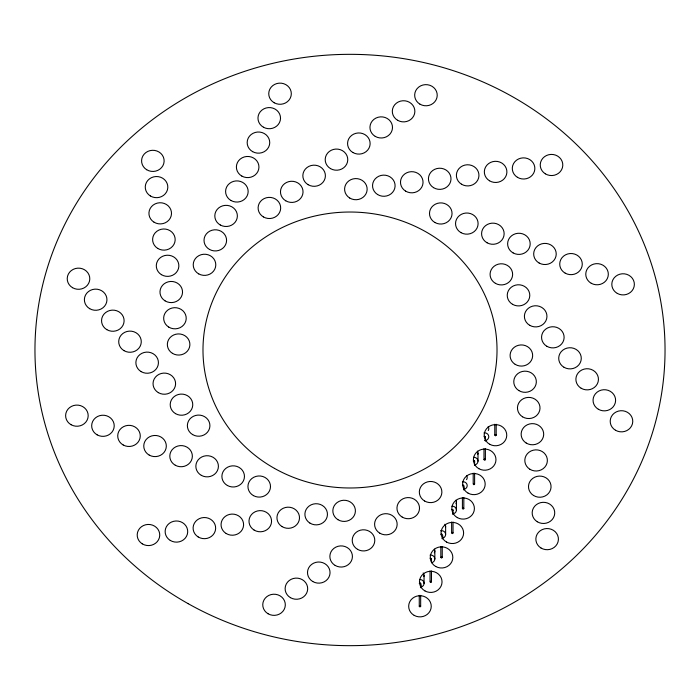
<?xml version="1.0" encoding="UTF-8"?>
<svg xmlns="http://www.w3.org/2000/svg" width="700" height="700" viewBox="0 0 700 700"><rect width="100%" height="100%" fill="white"/><g stroke="black" fill="none" stroke-linecap="round" stroke-linejoin="round"><path stroke-width="1.05" d="M419.265 583.441C420.744 580.265 422.179 588.122 420.674 587.746M420.674 595.394L420.665 606.349L419.956 606.961L419.265 606.331L419.265 595.367M420.665 583.424L420.368 583.914M431.463 581.866C430.054 584.089 429.844 579.635 431.463 581.866L431.463 570.946M431.463 562.214L431.454 558.854L430.876 559.58M442.251 546.508L442.243 557.462L441.534 558.075L440.842 557.445L440.834 546.481M442.251 538.86C443.809 536.76 441.98 532.289 440.842 534.389M453.031 532.98C451.623 535.202 451.421 530.749 453.031 532.98L453.031 522.06M453.031 514.421L453.031 509.968L452.541 510.676M463.82 497.613L463.82 508.576L463.111 509.18L462.411 508.55L462.411 497.595M463.82 489.974C464.765 488.574 464.082 483.315 462.429 485.468M474.609 484.094C473.2 486.316 472.99 481.863 474.609 484.094L474.609 473.174M474.609 465.535L474.609 461.081L474.241 461.738M485.398 448.726L485.398 459.69L484.689 460.294L483.989 459.664L483.989 448.709M485.398 441.088L485.38 436.555L484.085 436.38M496.186 435.199C494.778 437.421 494.567 432.976 496.186 435.199L496.186 424.287M419.265 606.244L419.974 605.631L420.674 606.305M440.842 557.358L441.595 556.754L442.251 557.419M462.42 508.471L463.129 507.859L463.82 508.532M485.398 436.721L484.776 437.369M483.998 459.585L484.706 458.972L485.398 459.646M473.244 460.941L473.961 460.495L474.609 461.081M430.141 558.6L430.894 558.285L431.454 558.854M451.859 509.556L453.031 509.968M494.778 424.261L494.778 435.181M477.995 453.18L477.995 461.213M473.2 473.156L473.2 484.067M456.418 502.075L456.418 510.099M451.623 522.043L451.623 532.954M445.629 526.514L445.629 534.546M434.84 550.961L434.84 558.985M430.045 570.929L430.045 581.84M424.051 575.4L424.051 583.433M419.773 579.539A4.086 3.833 0 0 1 424.043 583.074A4.086 3.833 0 0 1 420.411 587.186M423.159 572.941A4.086 3.833 0 0 1 423.832 576.581M430.054 555.153A4.086 3.833 0 0 1 434.779 558.267A4.086 3.833 0 0 1 431.454 562.704M434.368 549.106A4.086 3.833 0 0 1 434.306 552.799M483.998 432.933A4.086 3.833 0 0 1 488.775 436.406A4.086 3.833 0 0 1 484.627 440.545M488.18 426.676A4.086 3.833 0 0 1 488.25 430.579M473.463 457.345A4.086 3.833 0 0 1 477.969 460.731A4.086 3.833 0 0 1 474.355 464.966M477.391 451.115A4.086 3.833 0 0 1 477.776 454.37M462.42 481.819A4.086 3.833 0 0 1 467.145 484.942A4.086 3.833 0 0 1 463.82 489.379M466.602 475.562A4.086 3.833 0 0 1 466.532 479.675M451.885 506.231A4.086 3.833 0 0 1 456.409 509.74A4.086 3.833 0 0 1 452.524 513.87M455.945 500.22A4.086 3.833 0 0 1 455.998 503.702M440.589 530.758A4.086 3.833 0 0 1 445.567 533.829A4.086 3.833 0 0 1 441.989 538.3M444.885 524.247A4.086 3.833 0 0 1 445.541 527.231M201.346 475.37A11.279 10.579 0 0 0 218.409 466.454A11.279 10.579 0 0 0 201.653 457.039A11.279 10.579 0 0 0 201.346 475.37M97.16 434.866A11.279 10.579 0 0 0 114.222 425.95A11.279 10.579 0 0 0 97.466 416.544A11.279 10.579 0 0 0 97.16 434.866M71.111 424.743A11.279 10.579 0 0 0 88.183 415.826A11.279 10.579 0 0 0 71.426 406.411A11.279 10.579 0 0 0 71.111 424.743M227.386 485.494A11.279 10.579 0 0 0 244.457 476.577A11.279 10.579 0 0 0 227.693 467.162A11.279 10.579 0 0 0 227.386 485.494M591.255 283.29A11.279 10.579 0 0 0 608.326 274.382A11.279 10.579 0 0 0 591.561 264.967A11.279 10.579 0 0 0 591.255 283.29M461.029 232.671A11.279 10.579 0 0 0 478.1 223.755A11.279 10.579 0 0 0 461.335 214.34A11.279 10.579 0 0 0 461.029 232.671M124.005 350.656A11.279 10.579 0 0 0 141.269 342.072A11.279 10.579 0 0 0 124.722 332.334A11.279 10.579 0 0 0 124.005 350.656M72.52 287.683A11.279 10.579 0 0 0 89.784 279.108A11.279 10.579 0 0 0 73.237 269.36A11.279 10.579 0 0 0 72.52 287.683M564.008 367.281A11.279 10.579 0 0 0 581.271 358.697A11.279 10.579 0 0 0 564.725 348.959A11.279 10.579 0 0 0 564.008 367.281M175.49 413.621A11.279 10.579 0 0 0 192.754 405.046A11.279 10.579 0 0 0 176.207 395.308A11.279 10.579 0 0 0 175.49 413.621M175.298 465.246A11.279 10.579 0 0 0 192.36 456.33A11.279 10.579 0 0 0 175.604 446.915A11.279 10.579 0 0 0 175.298 465.246M539.166 263.043A11.279 10.579 0 0 0 556.229 254.126A11.279 10.579 0 0 0 539.472 244.72A11.279 10.579 0 0 0 539.166 263.043M149.249 455.114A11.279 10.579 0 0 0 166.32 446.206A11.279 10.579 0 0 0 149.555 436.791A11.279 10.579 0 0 0 149.249 455.114M123.209 444.99A11.279 10.579 0 0 0 140.271 436.082A11.279 10.579 0 0 0 123.515 426.668A11.279 10.579 0 0 0 123.209 444.99M487.077 242.795A11.279 10.579 0 0 0 504.14 233.879A11.279 10.579 0 0 0 487.384 224.464A11.279 10.579 0 0 0 487.077 242.795M253.435 495.617A11.279 10.579 0 0 0 270.498 486.701A11.279 10.579 0 0 0 253.741 477.286A11.279 10.579 0 0 0 253.435 495.617M617.304 293.422A11.279 10.579 0 0 0 634.366 284.506A11.279 10.579 0 0 0 617.61 275.091A11.279 10.579 0 0 0 617.304 293.422M188.213 603.697A315.035 295.662 0 0 0 665 354.646A315.035 295.662 0 0 0 196.787 91.656A315.035 295.662 0 0 0 188.213 603.697M489.694 444.273A11.279 10.579 0 0 0 506.756 435.356A11.279 10.579 0 0 0 490 425.941A11.279 10.579 0 0 0 489.694 444.273M478.905 468.72A11.279 10.579 0 0 0 495.968 459.804A11.279 10.579 0 0 0 479.211 450.389A11.279 10.579 0 0 0 478.905 468.72M457.327 517.606A11.279 10.579 0 0 0 474.399 508.69A11.279 10.579 0 0 0 457.634 499.275A11.279 10.579 0 0 0 457.327 517.606M468.116 493.159A11.279 10.579 0 0 0 485.179 484.242A11.279 10.579 0 0 0 468.423 474.836A11.279 10.579 0 0 0 468.116 493.159M414.172 615.379A11.279 10.579 0 0 0 431.244 606.462A11.279 10.579 0 0 0 414.479 597.048A11.279 10.579 0 0 0 414.172 615.379M424.961 590.931A11.279 10.579 0 0 0 442.033 582.024A11.279 10.579 0 0 0 425.267 572.609A11.279 10.579 0 0 0 424.961 590.931M435.75 566.492A11.279 10.579 0 0 0 452.821 557.576A11.279 10.579 0 0 0 436.056 548.161A11.279 10.579 0 0 0 435.75 566.492M446.539 542.045A11.279 10.579 0 0 0 463.61 533.129A11.279 10.579 0 0 0 446.845 523.722A11.279 10.579 0 0 0 446.539 542.045M198.721 273.892A11.279 10.579 0 0 0 215.793 264.976A11.279 10.579 0 0 0 199.028 255.561A11.279 10.579 0 0 0 198.721 273.892M252.665 151.673A11.279 10.579 0 0 0 269.736 142.756A11.279 10.579 0 0 0 252.971 133.341A11.279 10.579 0 0 0 252.665 151.673M241.876 176.111A11.279 10.579 0 0 0 258.947 167.204A11.279 10.579 0 0 0 242.182 157.789A11.279 10.579 0 0 0 241.876 176.111M263.454 127.225A11.279 10.579 0 0 0 280.525 118.309A11.279 10.579 0 0 0 263.76 108.902A11.279 10.579 0 0 0 263.454 127.225M434.989 222.548A11.279 10.579 0 0 0 452.051 213.631A11.279 10.579 0 0 0 435.295 204.216A11.279 10.579 0 0 0 434.989 222.548M231.088 200.559A11.279 10.579 0 0 0 248.159 191.643A11.279 10.579 0 0 0 231.394 182.227A11.279 10.579 0 0 0 231.088 200.559M220.299 224.998A11.279 10.579 0 0 0 237.37 216.09A11.279 10.579 0 0 0 220.605 206.675A11.279 10.579 0 0 0 220.299 224.998M209.51 249.445A11.279 10.579 0 0 0 226.581 240.529A11.279 10.579 0 0 0 209.816 231.114A11.279 10.579 0 0 0 209.51 249.445M274.243 102.786A11.279 10.579 0 0 0 291.314 93.87A11.279 10.579 0 0 0 274.549 84.455A11.279 10.579 0 0 0 274.243 102.786M513.117 252.919A11.279 10.579 0 0 0 530.189 244.002A11.279 10.579 0 0 0 513.424 234.588A11.279 10.579 0 0 0 513.117 252.919M565.215 273.166A11.279 10.579 0 0 0 582.278 264.25A11.279 10.579 0 0 0 565.521 254.844A11.279 10.579 0 0 0 565.215 273.166M192.649 434.613A11.279 10.579 0 0 0 209.912 426.037A11.279 10.579 0 0 0 193.366 416.299A11.279 10.579 0 0 0 192.649 434.613M141.164 371.639A11.279 10.579 0 0 0 158.428 363.064A11.279 10.579 0 0 0 141.881 353.325A11.279 10.579 0 0 0 141.164 371.639M529.69 325.299A11.279 10.579 0 0 0 546.945 316.724A11.279 10.579 0 0 0 530.407 306.976A11.279 10.579 0 0 0 529.69 325.299M598.334 409.255A11.279 10.579 0 0 0 615.597 400.68A11.279 10.579 0 0 0 599.051 390.941A11.279 10.579 0 0 0 598.334 409.255M419.965 104.178A11.279 10.579 0 0 0 437.22 95.594A11.279 10.579 0 0 0 420.683 85.855A11.279 10.579 0 0 0 419.965 104.178M308.131 184.704A11.279 10.579 0 0 0 325.395 176.129A11.279 10.579 0 0 0 308.849 166.39A11.279 10.579 0 0 0 308.131 184.704M285.766 200.812A11.279 10.579 0 0 0 303.03 192.237A11.279 10.579 0 0 0 286.484 182.49A11.279 10.579 0 0 0 285.766 200.812M330.496 168.604A11.279 10.579 0 0 0 347.76 160.02A11.279 10.579 0 0 0 331.214 150.281A11.279 10.579 0 0 0 330.496 168.604M495.364 283.316A11.279 10.579 0 0 0 512.628 274.741A11.279 10.579 0 0 0 496.081 265.002A11.279 10.579 0 0 0 495.364 283.316M424.611 501.008A11.279 10.579 0 0 0 441.875 492.433A11.279 10.579 0 0 0 425.329 482.694A11.279 10.579 0 0 0 424.611 501.008M335.151 565.434A11.279 10.579 0 0 0 352.415 556.859A11.279 10.579 0 0 0 335.869 547.12A11.279 10.579 0 0 0 335.151 565.434M312.786 581.543A11.279 10.579 0 0 0 330.041 572.968A11.279 10.579 0 0 0 313.504 563.229A11.279 10.579 0 0 0 312.786 581.543M290.421 597.651A11.279 10.579 0 0 0 307.676 589.076A11.279 10.579 0 0 0 291.13 579.329A11.279 10.579 0 0 0 290.421 597.651M268.056 613.76A11.279 10.579 0 0 0 285.311 605.176A11.279 10.579 0 0 0 268.765 595.438A11.279 10.579 0 0 0 268.056 613.76M402.246 517.116A11.279 10.579 0 0 0 419.51 508.541A11.279 10.579 0 0 0 402.964 498.802A11.279 10.579 0 0 0 402.246 517.116M379.881 533.225A11.279 10.579 0 0 0 397.145 524.65A11.279 10.579 0 0 0 380.599 514.903A11.279 10.579 0 0 0 379.881 533.225M357.516 549.334A11.279 10.579 0 0 0 374.78 540.75A11.279 10.579 0 0 0 358.234 531.011A11.279 10.579 0 0 0 357.516 549.334M397.6 120.278A11.279 10.579 0 0 0 414.855 111.703A11.279 10.579 0 0 0 398.309 101.964A11.279 10.579 0 0 0 397.6 120.278M352.861 152.495A11.279 10.579 0 0 0 370.125 143.92A11.279 10.579 0 0 0 353.579 134.173A11.279 10.579 0 0 0 352.861 152.495M375.235 136.386A11.279 10.579 0 0 0 392.49 127.811A11.279 10.579 0 0 0 375.944 118.072A11.279 10.579 0 0 0 375.235 136.386M615.492 430.246A11.279 10.579 0 0 0 632.756 421.671A11.279 10.579 0 0 0 616.21 411.933A11.279 10.579 0 0 0 615.492 430.246M263.401 216.921A11.279 10.579 0 0 0 280.665 208.338A11.279 10.579 0 0 0 264.119 198.599A11.279 10.579 0 0 0 263.401 216.921M89.679 308.674A11.279 10.579 0 0 0 106.942 300.099A11.279 10.579 0 0 0 90.396 290.351A11.279 10.579 0 0 0 89.679 308.674M158.331 392.63A11.279 10.579 0 0 0 175.586 384.055A11.279 10.579 0 0 0 159.04 374.316A11.279 10.579 0 0 0 158.331 392.63M106.846 329.665A11.279 10.579 0 0 0 124.101 321.081A11.279 10.579 0 0 0 107.555 311.342A11.279 10.579 0 0 0 106.846 329.665M512.523 304.308A11.279 10.579 0 0 0 529.786 295.733A11.279 10.579 0 0 0 513.24 285.994A11.279 10.579 0 0 0 512.523 304.308M546.849 346.29A11.279 10.579 0 0 0 564.113 337.706A11.279 10.579 0 0 0 547.566 327.967A11.279 10.579 0 0 0 546.849 346.29M581.175 388.264A11.279 10.579 0 0 0 598.439 379.689A11.279 10.579 0 0 0 581.892 369.95A11.279 10.579 0 0 0 581.175 388.264M433.527 187.644A11.279 10.579 0 0 0 450.984 179.41A11.279 10.579 0 0 0 434.656 169.347A11.279 10.579 0 0 0 433.527 187.644M377.632 194.556A11.279 10.579 0 0 0 395.08 186.314A11.279 10.579 0 0 0 378.752 176.251A11.279 10.579 0 0 0 377.632 194.556M537.267 521.745A11.279 10.579 0 0 0 554.715 513.503A11.279 10.579 0 0 0 538.396 503.44A11.279 10.579 0 0 0 537.267 521.745M529.909 469.28A11.279 10.579 0 0 0 547.356 461.046A11.279 10.579 0 0 0 531.029 450.984A11.279 10.579 0 0 0 529.909 469.28M533.593 495.512A11.279 10.579 0 0 0 551.04 487.279A11.279 10.579 0 0 0 534.712 477.207A11.279 10.579 0 0 0 533.593 495.512M142.284 543.856A11.279 10.579 0 0 0 159.731 535.622A11.279 10.579 0 0 0 143.412 525.56A11.279 10.579 0 0 0 142.284 543.856M515.191 364.359A11.279 10.579 0 0 0 532.639 356.116A11.279 10.579 0 0 0 516.311 346.054A11.279 10.579 0 0 0 515.191 364.359M517.379 177.284A11.279 10.579 0 0 0 534.835 169.05A11.279 10.579 0 0 0 518.508 158.987A11.279 10.579 0 0 0 517.379 177.284M405.58 191.1A11.279 10.579 0 0 0 423.027 182.866A11.279 10.579 0 0 0 406.709 172.795A11.279 10.579 0 0 0 405.58 191.1M489.431 180.74A11.279 10.579 0 0 0 506.879 172.506A11.279 10.579 0 0 0 490.56 162.435A11.279 10.579 0 0 0 489.431 180.74M226.135 533.496A11.279 10.579 0 0 0 243.582 525.262A11.279 10.579 0 0 0 227.264 515.2A11.279 10.579 0 0 0 226.135 533.496M309.986 523.136A11.279 10.579 0 0 0 327.434 514.903A11.279 10.579 0 0 0 311.115 504.84A11.279 10.579 0 0 0 309.986 523.136M254.082 530.049A11.279 10.579 0 0 0 271.539 521.806A11.279 10.579 0 0 0 255.211 511.744A11.279 10.579 0 0 0 254.082 530.049M198.188 536.952A11.279 10.579 0 0 0 215.635 528.719A11.279 10.579 0 0 0 199.308 518.656A11.279 10.579 0 0 0 198.188 536.952M518.866 390.591A11.279 10.579 0 0 0 536.322 382.349A11.279 10.579 0 0 0 519.995 372.286A11.279 10.579 0 0 0 518.866 390.591M526.225 443.047A11.279 10.579 0 0 0 543.681 434.814A11.279 10.579 0 0 0 527.354 424.751A11.279 10.579 0 0 0 526.225 443.047M337.934 519.689A11.279 10.579 0 0 0 355.39 511.446A11.279 10.579 0 0 0 339.062 501.384A11.279 10.579 0 0 0 337.934 519.689M545.335 173.827A11.279 10.579 0 0 0 562.782 165.594A11.279 10.579 0 0 0 546.455 155.531A11.279 10.579 0 0 0 545.335 173.827M172.428 353.334A11.279 10.579 0 0 0 189.875 345.1A11.279 10.579 0 0 0 173.556 335.037A11.279 10.579 0 0 0 172.428 353.334M157.71 248.412A11.279 10.579 0 0 0 175.157 240.17A11.279 10.579 0 0 0 158.83 230.108A11.279 10.579 0 0 0 157.71 248.412M154.026 222.18A11.279 10.579 0 0 0 171.482 213.946A11.279 10.579 0 0 0 155.155 203.875A11.279 10.579 0 0 0 154.026 222.18M150.351 195.947A11.279 10.579 0 0 0 167.799 187.714A11.279 10.579 0 0 0 151.471 177.651A11.279 10.579 0 0 0 150.351 195.947M146.668 169.715A11.279 10.579 0 0 0 164.115 161.481A11.279 10.579 0 0 0 147.796 151.419A11.279 10.579 0 0 0 146.668 169.715M168.752 327.101A11.279 10.579 0 0 0 186.2 318.868A11.279 10.579 0 0 0 169.873 308.805A11.279 10.579 0 0 0 168.752 327.101M165.069 300.869A11.279 10.579 0 0 0 182.516 292.635A11.279 10.579 0 0 0 166.189 282.572A11.279 10.579 0 0 0 165.069 300.869M161.385 274.645A11.279 10.579 0 0 0 178.841 266.402A11.279 10.579 0 0 0 162.514 256.34A11.279 10.579 0 0 0 161.385 274.645M540.951 547.977A11.279 10.579 0 0 0 558.399 539.735A11.279 10.579 0 0 0 542.071 529.673A11.279 10.579 0 0 0 540.951 547.977M522.55 416.815A11.279 10.579 0 0 0 539.997 408.581A11.279 10.579 0 0 0 523.67 398.519A11.279 10.579 0 0 0 522.55 416.815M282.039 526.593A11.279 10.579 0 0 0 299.486 518.359A11.279 10.579 0 0 0 283.159 508.296A11.279 10.579 0 0 0 282.039 526.593M170.24 540.409A11.279 10.579 0 0 0 187.688 532.166A11.279 10.579 0 0 0 171.36 522.104A11.279 10.579 0 0 0 170.24 540.409M349.685 198.004A11.279 10.579 0 0 0 367.132 189.77A11.279 10.579 0 0 0 350.805 179.707A11.279 10.579 0 0 0 349.685 198.004M461.484 184.196A11.279 10.579 0 0 0 478.931 175.954A11.279 10.579 0 0 0 462.604 165.891A11.279 10.579 0 0 0 461.484 184.196M274.496 468.396A147.018 137.979 0 0 0 497 352.17A147.018 137.979 0 0 0 278.504 229.443A147.018 137.979 0 0 0 274.496 468.396"/></g></svg>
